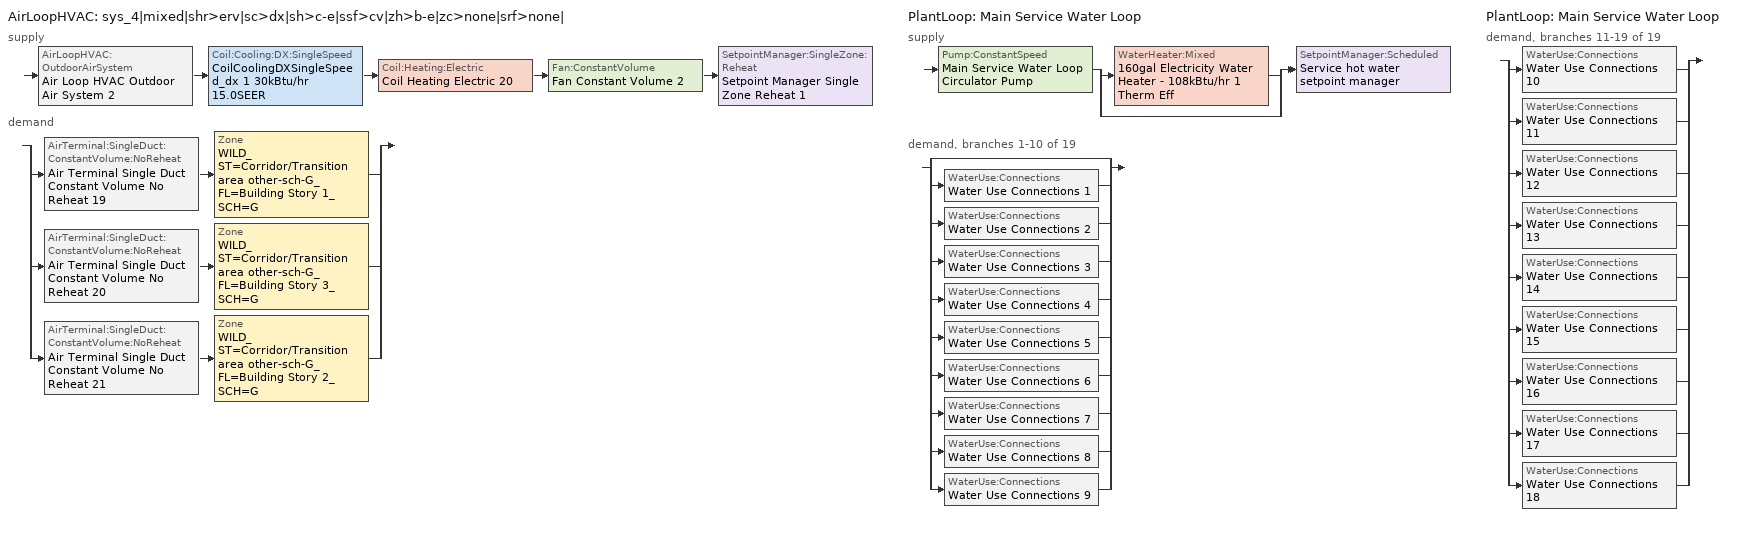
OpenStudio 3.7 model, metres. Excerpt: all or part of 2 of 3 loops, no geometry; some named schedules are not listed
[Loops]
AirLoopHVAC 'sys_4|mixed|shr>erv|sc>dx|sh>c-e|ssf>cv|zh>b-e|zc>none|srf>none|'
 supply: AirLoopHVAC:OutdoorAirSystem 'Air Loop HVAC Outdoor Air System 2' > Coil:Cooling:DX:SingleSpeed 'CoilCoolingDXSingleSpeed_dx 1 30kBtu/hr 15.0SEER' > Coil:Heating:Electric 'Coil Heating Electric 20' > Fan:ConstantVolume 'Fan Constant Volume 2' > SetpointManager:SingleZone:Reheat 'Setpoint Manager Single Zone Reheat 1'
 demand: split
  | AirTerminal:SingleDuct:ConstantVolume:NoReheat 'Air Terminal Single Duct Constant Volume No Reheat 19' > Zone 'WILD_ST=Corridor/Transition area other-sch-G_FL=Building Story 1_SCH=G'
  | AirTerminal:SingleDuct:ConstantVolume:NoReheat 'Air Terminal Single Duct Constant Volume No Reheat 20' > Zone 'WILD_ST=Corridor/Transition area other-sch-G_FL=Building Story 3_SCH=G'
  | AirTerminal:SingleDuct:ConstantVolume:NoReheat 'Air Terminal Single Duct Constant Volume No Reheat 21' > Zone 'WILD_ST=Corridor/Transition area other-sch-G_FL=Building Story 2_SCH=G'
PlantLoop 'Main Service Water Loop'
 supply: Pump:ConstantSpeed 'Main Service Water Loop Circulator Pump' > split
  | WaterHeater:Mixed '160gal Electricity Water Heater - 108kBtu/hr 1 Therm Eff'
  | bypass
  join > SetpointManager:Scheduled 'Service hot water setpoint manager'
 demand, branches 1-10 of 19: split
  | bypass
  | WaterUse:Connections 'Water Use Connections 1'
  | WaterUse:Connections 'Water Use Connections 2'
  | WaterUse:Connections 'Water Use Connections 3'
  | WaterUse:Connections 'Water Use Connections 4'
  | WaterUse:Connections 'Water Use Connections 5'
  | WaterUse:Connections 'Water Use Connections 6'
  | WaterUse:Connections 'Water Use Connections 7'
  | WaterUse:Connections 'Water Use Connections 8'
  | WaterUse:Connections 'Water Use Connections 9'
PlantLoop 'Main Service Water Loop'
 demand, branches 11-19 of 19: split
  | WaterUse:Connections 'Water Use Connections 10'
  | WaterUse:Connections 'Water Use Connections 11'
  | WaterUse:Connections 'Water Use Connections 12'
  | WaterUse:Connections 'Water Use Connections 13'
  | WaterUse:Connections 'Water Use Connections 14'
  | WaterUse:Connections 'Water Use Connections 15'
  | WaterUse:Connections 'Water Use Connections 16'
  | WaterUse:Connections 'Water Use Connections 17'
  | WaterUse:Connections 'Water Use Connections 18'
[Sizing:Zone] Zone Cooling Design Supply Air Temperature Input Method=TemperatureDifference; Zone Cooling Design Supply Air Temperature {C}=14; Zone Cooling Design Supply Air Temperature Difference {deltaC}=11; Zone Heating Design Supply Air Temperature Input Method=TemperatureDifference; Zone Heating Design Supply Air Temperature {C}=40; Zone Heating Design Supply Air Temperature Difference {deltaC}=21; Zone Cooling Design Supply Air Humidity Ratio {kg-H2O/kg-air}=0.0085; Zone Heating Design Supply Air Humidity Ratio {kg-H2O/kg-air}=0.008; Zone Heating Sizing Factor=1.3; Zone Cooling Sizing Factor=1.1; Cooling Design Air Flow Method=DesignDay; Heating Design Air Flow Method=DesignDay; Account for Dedicated Outdoor Air System=No; Dedicated Outdoor Air System Control Strategy=NeutralSupplyAir; Dedicated Outdoor Air Low Setpoint Temperature for Design {C}=autosize; Dedicated Outdoor Air High Setpoint Temperature for Design {C}=autosize; Zone Load Sizing Method=Sensible Load Only No Latent Load; Zone Latent Cooling Design Supply Air Humidity Ratio Input Method=HumidityRatioDifference; Zone Cooling Design Supply Air Humidity Ratio Difference {kgWater/kgDryAir}=0.005; Zone Latent Heating Design Supply Air Humidity Ratio Input Method=HumidityRatioDifference; Zone Humidification Design Supply Air Humidity Ratio Difference {kgWater/kgDryAir}=0.005
WILD_ST=Corridor/Transition area other-sch-G_FL=Building Story 1_SCH=G; WILD_ST=Corridor/Transition area other-sch-G_FL=Building Story 3_SCH=G; WILD_ST=Corridor/Transition area other-sch-G_FL=Building Story 2_SCH=G
[Zone equipment]
WILD_ST=Corridor/Transition area other-sch-G_FL=Building Story 1_SCH=G: Zone HVAC Baseboard Convective Electric 19, Air Terminal Single Duct Constant Volume No Reheat 19
WILD_ST=Corridor/Transition area other-sch-G_FL=Building Story 3_SCH=G: Zone HVAC Baseboard Convective Electric 20, Air Terminal Single Duct Constant Volume No Reheat 20
WILD_ST=Corridor/Transition area other-sch-G_FL=Building Story 2_SCH=G: Zone HVAC Baseboard Convective Electric 21, Air Terminal Single Duct Constant Volume No Reheat 21
[AirLoopHVAC]
sys_4|mixed|shr>erv|sc>dx|sh>c-e|ssf>cv|zh>b-e|zc>none|srf>none|: Availability Schedule=sys_4|mixed|shr>none|sc>dx|sh>c-e|ssf>cv|zh>b-e|zc>none|srf>none| Occ Sch; Design Supply Air Flow Rate {m3/s}=autosize; Design Return Air Flow Fraction of Supply Air Flow=1
[Sizing:System]
sys_4|mixed|shr>erv|sc>dx|sh>c-e|ssf>cv|zh>b-e|zc>none|srf>none|: Type of Load to Size On=Sensible; Design Outdoor Air Flow Rate {m3/s}=Autosize; Central Heating Maximum System Air Flow Ratio=1; Preheat Design Temperature {C}=7; Preheat Design Humidity Ratio {kg-H2O/kg-Air}=0.008; Precool Design Temperature {C}=13; Precool Design Humidity Ratio {kg-H2O/kg-Air}=0.008; Central Cooling Design Supply Air Temperature {C}=13; Central Heating Design Supply Air Temperature {C}=43; Sizing Option=NonCoincident; 100% Outdoor Air in Cooling=No; 100% Outdoor Air in Heating=No; Central Cooling Design Supply Air Humidity Ratio {kg-H2O/kg-Air}=0.0085; Central Heating Design Supply Air Humidity Ratio {kg-H2O/kg-Air}=0.008; Cooling Design Air Flow Method=DesignDay; Cooling Design Air Flow Rate {m3/s}=0; Heating Design Air Flow Method=DesignDay; Heating Design Air Flow Rate {m3/s}=0; System Outdoor Air Method=ZoneSum; Zone Maximum Outdoor Air Fraction=1; Cooling Supply Air Flow Rate Per Floor Area {m3/s-m2}=0.00996765; Cooling Fraction of Autosized Cooling Supply Air Flow Rate=1; Cooling Supply Air Flow Rate Per Unit Cooling Capacity {m3/s-W}=3.94755e-05; Heating Supply Air Flow Rate Per Floor Area {m3/s-m2}=0.00996765; Heating Fraction of Autosized Heating Supply Air Flow Rate=1; Heating Fraction of Autosized Cooling Supply Air Flow Rate=1; Heating Supply Air Flow Rate Per Unit Heating Capacity {m3/s-W}=3.15882e-05; Cooling Design Capacity Method=CoolingDesignCapacity; Cooling Design Capacity {W}=autosize; Cooling Design Capacity Per Floor Area {W/m2}=234.7; Fraction of Autosized Cooling Design Capacity=1; Heating Design Capacity Method=HeatingDesignCapacity; Heating Design Capacity {W}=autosize; Heating Design Capacity Per Floor Area {W/m2}=157; Fraction of Autosized Heating Design Capacity=1; Central Cooling Capacity Control Method=OnOff; Occupant Diversity=autosize
[Fan:ConstantVolume]
Fan Constant Volume 2: Availability Schedule=Always On Discrete; Fan Total Efficiency=0.39975; Pressure Rise {Pa}=640; Maximum Flow Rate {m3/s}=AutoSize; Motor Efficiency=0.615
[Coil:Heating:Electric]
Coil Heating Electric 20: Availability Schedule=Always On Discrete
[Coil:Cooling:DX:SingleSpeed]
CoilCoolingDXSingleSpeed_dx 1 30kBtu/hr 15.0SEER: Availability Schedule=Always On Discrete; Rated Total Cooling Capacity {W}=autosize; Rated Sensible Heat Ratio=autosize; Rated COP {W/W}=4.31058; Rated Air Flow Rate {m3/s}=autosize; Rated Evaporator Fan Power Per Volume Flow Rate 2017 {W/(m3/s)}=773.3; Rated Evaporator Fan Power Per Volume Flow Rate 2023 {W/(m3/s)}=934.4; Total Cooling Capacity Function of Temperature Curve=DXCOOL-NECB2011-REF-CAPFT; Total Cooling Capacity Function of Flow Fraction Curve=DXCOOL-NECB2011-REF-CAPFFLOW; Energy Input Ratio Function of Temperature Curve=DXCOOL-NECB2011-REF-COOLEIRFT; Energy Input Ratio Function of Flow Fraction Curve=DXCOOL-NECB2011-REF-COOLEIRFFLOW; Part Load Fraction Correlation Curve=DXCOOL-NECB2011-REF-COOLPLFFPLR; Minimum Outdoor Dry-Bulb Temperature for Compressor Operation {C}=-25; Nominal Time for Condensate Removal to Begin {s}=0; Ratio of Initial Moisture Evaporation Rate and Steady State Latent Capacity=0; Maximum Cycling Rate {cycles/hr}=0; Latent Capacity Time Constant {s}=0; Condenser Type=AirCooled; Evaporative Condenser Effectiveness=0.9; Evaporative Condenser Air Flow Rate {m3/s}=autosize; Evaporative Condenser Pump Rated Power Consumption {W}=autosize; Crankcase Heater Capacity {W}=0; Maximum Outdoor Dry-Bulb Temperature for Crankcase Heater Operation {C}=10; Basin Heater Capacity {W/K}=0; Basin Heater Setpoint Temperature {C}=2
[Controller:OutdoorAir]
Controller Outdoor Air 2: Minimum Outdoor Air Flow Rate {m3/s}=autosize; Maximum Outdoor Air Flow Rate {m3/s}=Autosize; Economizer Control Type=NoEconomizer; Economizer Control Action Type=ModulateFlow; Economizer Maximum Limit Dry-Bulb Temperature {C}=28; Economizer Maximum Limit Enthalpy {J/kg}=64000; Economizer Minimum Limit Dry-Bulb Temperature {C}=-100; Lockout Type=NoLockout; Minimum Limit Type=FixedMinimum; Minimum Outdoor Air Schedule=sys_4|mixed|shr>none|sc>dx|sh>c-e|ssf>cv|zh>b-e|zc>none|srf>none| Occ Sch; Controller Mechanical Ventilation=Controller Mechanical Ventilation 2; High Humidity Control=No; Heat Recovery Bypass Control Type=BypassWhenOAFlowGreaterThanMinimum; Economizer Operation Staging=InterlockedWithMechanicalCooling
[Controller:MechanicalVentilation]
Controller Mechanical Ventilation 2: Availability Schedule=Always On Discrete; System Outdoor Air Method=ZoneSum
[AirLoopHVAC:OutdoorAirSystem]
Air Loop HVAC Outdoor Air System 2: Controller=Controller Outdoor Air 2
[SetpointManager:Scheduled]
Service hot water setpoint manager: Control Variable=Temperature; Schedule=Service Water Loop Temp - 140F; Setpoint Node or NodeList=Main Service Water Loop Supply Outlet Node
[ZoneHVAC:Baseboard:Convective:Electric] Availability Schedule=Always On Discrete; Nominal Capacity {W}=autosize; Efficiency=1
Zone HVAC Baseboard Convective Electric 19; Zone HVAC Baseboard Convective Electric 20; Zone HVAC Baseboard Convective Electric 21
[AirTerminal:SingleDuct:ConstantVolume:NoReheat] Availability Schedule=Always On Discrete; Maximum Air Flow Rate {m3/s}=AutoSize
Air Terminal Single Duct Constant Volume No Reheat 19; Air Terminal Single Duct Constant Volume No Reheat 20; Air Terminal Single Duct Constant Volume No Reheat 21
[SetpointManager:SingleZone:Reheat]
Setpoint Manager Single Zone Reheat 1: Minimum Supply Air Temperature {C}=13; Maximum Supply Air Temperature {C}=43; Control Zone=WILD_ST=Corridor/Transition area other-sch-G_FL=Building Story 1_SCH=G; Setpoint Node or NodeList=sys_4|mixed|shr>erv|sc>dx|sh>c-e|ssf>cv|zh>b-e|zc>none|srf>none| Supply Outlet Node
[PlantLoop]
Main Service Water Loop: Glycol Concentration=0; Maximum Loop Temperature {C}=60; Minimum Loop Temperature {C}=10; Plant Loop Volume {m3}=Autocalculate; Load Distribution Scheme=Optimal
[Sizing:Plant]
Main Service Water Loop: Loop Type=Heating; Design Loop Exit Temperature {C}=60; Loop Design Temperature Difference {deltaC}=5; Sizing Option=NonCoincident; Zone Timesteps in Averaging Window=1; Coincident Sizing Factor Mode=None
[Pump:ConstantSpeed]
Main Service Water Loop Circulator Pump: Rated Flow Rate {m3/s}=autosize; Rated Pump Head {Pa}=71655.7; Rated Power Consumption {W}=autosize; Motor Efficiency=0.7; Fraction of Motor Inefficiencies to Fluid Stream=0; Pump Control Type=Intermittent; Design Power Sizing Method=PowerPerFlowPerPressure; Design Electric Power per Unit Flow Rate {W/(m3/s)}=348701.1; Design Shaft Power per Unit Flow Rate per Unit Head {W-s/m3-Pa}=1.28205
[WaterHeater:Mixed]
160gal Electricity Water Heater - 108kBtu/hr 1 Therm Eff: Tank Volume {m3}=0.607451; Setpoint Temperature Schedule=Service Water Loop Temp - 140F; Deadband Temperature Difference {deltaC}=2; Maximum Temperature Limit {C}=60; Heater Control Type=Cycle; Heater Maximum Capacity {W}=31739.3; Heater Fuel Type=Electricity; Heater Thermal Efficiency=1; Off Cycle Parasitic Fuel Consumption Rate {W}=69.4854; Off Cycle Parasitic Fuel Type=Electricity; Off Cycle Parasitic Heat Fraction to Tank=0.8; On Cycle Parasitic Fuel Consumption Rate {W}=69.4854; On Cycle Parasitic Fuel Type=Electricity; On Cycle Parasitic Heat Fraction to Tank=0; Ambient Temperature Indicator=Schedule; Ambient Temperature Schedule=Water Heater Ambient Temp Schedule 70.0F; Off Cycle Loss Coefficient to Ambient Temperature {W/K}=0.0120406; On Cycle Loss Coefficient to Ambient Temperature {W/K}=0.0120406; Use Side Effectiveness=1; Source Side Effectiveness=1; Use Side Design Flow Rate {m3/s}=autosize; Source Side Design Flow Rate {m3/s}=autosize; Indirect Water Heating Recovery Time {hr}=1.5; Source Side Flow Control Mode=IndirectHeatPrimarySetpoint
[WaterHeater:Sizing]
160gal Electricity Water Heater - 108kBtu/hr 1 Therm Eff: Design Mode=PeakDraw; Time Storage Can Meet Peak Draw {hr}=0.538503; Time for Tank Recovery {hr}=0; Nominal Tank Volume for Autosizing Plant Connections {m3}=1
[WaterUse:Connections] Drain Water Heat Exchanger Type=None; Drain Water Heat Exchanger Destination=Plant
Name | Water Use Equipment Name 1
Water Use Connections 1 | G n1 apartment Service Water Use 0.15gal/min
Water Use Connections 2 | G ne apartment Service Water Use 0.15gal/min
Water Use Connections 3 | G nw apartment Service Water Use 0.15gal/min
Water Use Connections 4 | G s1 apartment Service Water Use 0.15gal/min
Water Use Connections 5 | G sw apartment Service Water Use 0.15gal/min
Water Use Connections 6 | M n1 apartment Service Water Use 0.15gal/min
Water Use Connections 7 | M ne apartment Service Water Use 0.15gal/min
Water Use Connections 8 | M nw apartment Service Water Use 0.15gal/min
Water Use Connections 9 | M s1 apartment Service Water Use 0.15gal/min
Water Use Connections 10 | M se apartment Service Water Use 0.15gal/min
Water Use Connections 11 | M sw apartment Service Water Use 0.15gal/min
Water Use Connections 12 | Office Service Water Use 0.15gal/min
Water Use Connections 13 | T n1 apartment Service Water Use 0.15gal/min
Water Use Connections 14 | T ne apartment Service Water Use 0.15gal/min
Water Use Connections 15 | T nw apartment Service Water Use 0.15gal/min
Water Use Connections 16 | T s1 apartment Service Water Use 0.15gal/min
Water Use Connections 17 | T se apartment Service Water Use 0.15gal/min
Water Use Connections 18 | T sw apartment Service Water Use 0.15gal/min
[WaterUse:Equipment:Definition] Peak Flow Rate {m3/s}=9.37425e-06
Name | Target Temperature Schedule | Sensible Fraction Schedule | Latent Fraction Schedule
G n1 apartment Service Water Use Def 0.15gal/min | Schedule Ruleset 5 | Schedule Ruleset 3 | Schedule Ruleset 4
G ne apartment Service Water Use Def 0.15gal/min | Schedule Ruleset 8 | Schedule Ruleset 6 | Schedule Ruleset 7
G nw apartment Service Water Use Def 0.15gal/min | Schedule Ruleset 11 | Schedule Ruleset 9 | Schedule Ruleset 10
G s1 apartment Service Water Use Def 0.15gal/min | Schedule Ruleset 14 | Schedule Ruleset 12 | Schedule Ruleset 13
G sw apartment Service Water Use Def 0.15gal/min | Schedule Ruleset 17 | Schedule Ruleset 15 | Schedule Ruleset 16
M n1 apartment Service Water Use Def 0.15gal/min | Schedule Ruleset 20 | Schedule Ruleset 18 | Schedule Ruleset 19
M ne apartment Service Water Use Def 0.15gal/min | Schedule Ruleset 23 | Schedule Ruleset 21 | Schedule Ruleset 22
M nw apartment Service Water Use Def 0.15gal/min | Schedule Ruleset 26 | Schedule Ruleset 24 | Schedule Ruleset 25
M s1 apartment Service Water Use Def 0.15gal/min | Schedule Ruleset 29 | Schedule Ruleset 27 | Schedule Ruleset 28
M se apartment Service Water Use Def 0.15gal/min | Schedule Ruleset 32 | Schedule Ruleset 30 | Schedule Ruleset 31
M sw apartment Service Water Use Def 0.15gal/min | Schedule Ruleset 35 | Schedule Ruleset 33 | Schedule Ruleset 34
Office Service Water Use Def 0.15gal/min | Schedule Ruleset 38 | Schedule Ruleset 36 | Schedule Ruleset 37
T n1 apartment Service Water Use Def 0.15gal/min | Schedule Ruleset 41 | Schedule Ruleset 39 | Schedule Ruleset 40
T ne apartment Service Water Use Def 0.15gal/min | Schedule Ruleset 44 | Schedule Ruleset 42 | Schedule Ruleset 43
T nw apartment Service Water Use Def 0.15gal/min | Schedule Ruleset 47 | Schedule Ruleset 45 | Schedule Ruleset 46
T s1 apartment Service Water Use Def 0.15gal/min | Schedule Ruleset 50 | Schedule Ruleset 48 | Schedule Ruleset 49
T se apartment Service Water Use Def 0.15gal/min | Schedule Ruleset 53 | Schedule Ruleset 51 | Schedule Ruleset 52
T sw apartment Service Water Use Def 0.15gal/min | Schedule Ruleset 56 | Schedule Ruleset 54 | Schedule Ruleset 55
[WaterUse:Equipment] Flow Rate Fraction Schedule=NECB-G-Service Water Heating
Name | Water Use Equipment Definition | Space
G n1 apartment Service Water Use 0.15gal/min | G n1 apartment Service Water Use Def 0.15gal/min | G N1 Apartment
G ne apartment Service Water Use 0.15gal/min | G ne apartment Service Water Use Def 0.15gal/min | G NE Apartment
G nw apartment Service Water Use 0.15gal/min | G nw apartment Service Water Use Def 0.15gal/min | G NW Apartment
G s1 apartment Service Water Use 0.15gal/min | G s1 apartment Service Water Use Def 0.15gal/min | G S1 Apartment
G sw apartment Service Water Use 0.15gal/min | G sw apartment Service Water Use Def 0.15gal/min | G SW Apartment
M n1 apartment Service Water Use 0.15gal/min | M n1 apartment Service Water Use Def 0.15gal/min | M N1 Apartment
M ne apartment Service Water Use 0.15gal/min | M ne apartment Service Water Use Def 0.15gal/min | M NE Apartment
M nw apartment Service Water Use 0.15gal/min | M nw apartment Service Water Use Def 0.15gal/min | M NW Apartment
M s1 apartment Service Water Use 0.15gal/min | M s1 apartment Service Water Use Def 0.15gal/min | M S1 Apartment
M se apartment Service Water Use 0.15gal/min | M se apartment Service Water Use Def 0.15gal/min | M SE Apartment
M sw apartment Service Water Use 0.15gal/min | M sw apartment Service Water Use Def 0.15gal/min | M SW Apartment
Office Service Water Use 0.15gal/min | Office Service Water Use Def 0.15gal/min | Office
T n1 apartment Service Water Use 0.15gal/min | T n1 apartment Service Water Use Def 0.15gal/min | T N1 Apartment
T ne apartment Service Water Use 0.15gal/min | T ne apartment Service Water Use Def 0.15gal/min | T NE Apartment
T nw apartment Service Water Use 0.15gal/min | T nw apartment Service Water Use Def 0.15gal/min | T NW Apartment
T s1 apartment Service Water Use 0.15gal/min | T s1 apartment Service Water Use Def 0.15gal/min | T S1 Apartment
T se apartment Service Water Use 0.15gal/min | T se apartment Service Water Use Def 0.15gal/min | T SE Apartment
T sw apartment Service Water Use 0.15gal/min | T sw apartment Service Water Use Def 0.15gal/min | T SW Apartment
[Schedule:Day]
Service Water Loop Temp - 140F Default: 24, 0, 60
Water Heater Ambient Temp Schedule 70.0F Default: 24, 0, 21.1111
NECB-G-Service Water Heating Default: 1, 0, 0.1, 6, 0, 0.05, 7, 0, 0.2, 8, 0, 0.8, 9, 0, 0.7, 10, 0, 0.5, 11, 0, 0.4, 14, 0, 0.2, 15, 0, 0.3, 17, 0, 0.5, 19, 0, 0.7, 21, 0, 0.4, 23, 0, 0.2, 24, 0, 0.1
sys_4|mixed|shr>none|sc>dx|sh>c-e|ssf>cv|zh>b-e|zc>none|srf>none| Occ Sch Default; sys_4|mixed|shr>none|sc>dx|sh>c-e|ssf>cv|zh>b-e|zc>none|srf>none| Occ Sch Winter Design Day; sys_4|mixed|shr>none|sc>dx|sh>c-e|ssf>cv|zh>b-e|zc>none|srf>none| Occ Sch Summer Design Day: 24, 0, 1
[Schedule:Ruleset]
Service Water Loop Temp - 140F: Default Day Schedule=Service Water Loop Temp - 140F Default
Water Heater Ambient Temp Schedule 70.0F: Default Day Schedule=Water Heater Ambient Temp Schedule 70.0F Default
Schedule Ruleset 3: Default Day Schedule=Schedule Day 8
Schedule Ruleset 4: Default Day Schedule=Schedule Day 9
Schedule Ruleset 5: Default Day Schedule=Schedule Day 10
NECB-G-Service Water Heating: Default Day Schedule=NECB-G-Service Water Heating Default
Schedule Ruleset 6: Default Day Schedule=Schedule Day 11
Schedule Ruleset 7: Default Day Schedule=Schedule Day 12
Schedule Ruleset 8: Default Day Schedule=Schedule Day 13
Schedule Ruleset 9: Default Day Schedule=Schedule Day 14
Schedule Ruleset 10: Default Day Schedule=Schedule Day 15
Schedule Ruleset 11: Default Day Schedule=Schedule Day 16
Schedule Ruleset 12: Default Day Schedule=Schedule Day 17
Schedule Ruleset 13: Default Day Schedule=Schedule Day 18
Schedule Ruleset 14: Default Day Schedule=Schedule Day 19
Schedule Ruleset 15: Default Day Schedule=Schedule Day 20
Schedule Ruleset 16: Default Day Schedule=Schedule Day 21
Schedule Ruleset 17: Default Day Schedule=Schedule Day 22
Schedule Ruleset 18: Default Day Schedule=Schedule Day 23
Schedule Ruleset 19: Default Day Schedule=Schedule Day 24
Schedule Ruleset 20: Default Day Schedule=Schedule Day 25
Schedule Ruleset 21: Default Day Schedule=Schedule Day 26
Schedule Ruleset 22: Default Day Schedule=Schedule Day 27
Schedule Ruleset 23: Default Day Schedule=Schedule Day 28
Schedule Ruleset 24: Default Day Schedule=Schedule Day 29
Schedule Ruleset 25: Default Day Schedule=Schedule Day 30
Schedule Ruleset 26: Default Day Schedule=Schedule Day 31
Schedule Ruleset 27: Default Day Schedule=Schedule Day 32
Schedule Ruleset 28: Default Day Schedule=Schedule Day 33
Schedule Ruleset 29: Default Day Schedule=Schedule Day 34
Schedule Ruleset 30: Default Day Schedule=Schedule Day 35
Schedule Ruleset 31: Default Day Schedule=Schedule Day 36
Schedule Ruleset 32: Default Day Schedule=Schedule Day 37
Schedule Ruleset 33: Default Day Schedule=Schedule Day 38
Schedule Ruleset 34: Default Day Schedule=Schedule Day 39
Schedule Ruleset 35: Default Day Schedule=Schedule Day 40
Schedule Ruleset 36: Default Day Schedule=Schedule Day 41
Schedule Ruleset 37: Default Day Schedule=Schedule Day 42
Schedule Ruleset 38: Default Day Schedule=Schedule Day 43
Schedule Ruleset 39: Default Day Schedule=Schedule Day 44
Schedule Ruleset 40: Default Day Schedule=Schedule Day 45
Schedule Ruleset 41: Default Day Schedule=Schedule Day 46
Schedule Ruleset 42: Default Day Schedule=Schedule Day 47
Schedule Ruleset 43: Default Day Schedule=Schedule Day 48
Schedule Ruleset 44: Default Day Schedule=Schedule Day 49
Schedule Ruleset 45: Default Day Schedule=Schedule Day 50
Schedule Ruleset 46: Default Day Schedule=Schedule Day 51
Schedule Ruleset 47: Default Day Schedule=Schedule Day 52
Schedule Ruleset 48: Default Day Schedule=Schedule Day 53
Schedule Ruleset 49: Default Day Schedule=Schedule Day 54
Schedule Ruleset 50: Default Day Schedule=Schedule Day 55
Schedule Ruleset 51: Default Day Schedule=Schedule Day 56
Schedule Ruleset 52: Default Day Schedule=Schedule Day 57
Schedule Ruleset 53: Default Day Schedule=Schedule Day 58
Schedule Ruleset 56: Default Day Schedule=Schedule Day 61
sys_4|mixed|shr>none|sc>dx|sh>c-e|ssf>cv|zh>b-e|zc>none|srf>none| Occ Sch: Default Day Schedule=sys_4|mixed|shr>none|sc>dx|sh>c-e|ssf>cv|zh>b-e|zc>none|srf>none| Occ Sch Default; Summer Design Day Schedule=sys_4|mixed|shr>none|sc>dx|sh>c-e|ssf>cv|zh>b-e|zc>none|srf>none| Occ Sch Summer Design Day; Winter Design Day Schedule=sys_4|mixed|shr>none|sc>dx|sh>c-e|ssf>cv|zh>b-e|zc>none|srf>none| Occ Sch Winter Design Day
[Schedule:Rule] Schedule Ruleset=NECB-G-Service Water Heating; Date Specification Type=DateRange; Start Month=1; Start Day=1; End Month=12; End Day=31
Name | Rule Order | Day Schedule | Apply Monday | Apply Tuesday | Apply Wednesday | Apply Thursday | Apply Friday | Apply Saturday | Apply Sunday
Schedule Rule 17 | 2 | NECB-G-Service Water Heating Default|Wkdy Day | Yes | Yes | Yes | Yes | Yes
Schedule Rule 18 | 1 | NECB-G-Service Water Heating Sat Day |  |  |  |  |  | Yes
Schedule Rule 19 | 0 | NECB-G-Service Water Heating Sun|Hol Day |  |  |  |  |  |  | Yes
[Schedule:Constant]
Always On Discrete: Value=1
[Curve:Biquadratic] Minimum Value of x=13; Maximum Value of x=24; Minimum Value of y=24; Maximum Value of y=46
Name | Coefficient1 Constant | Coefficient2 x | Coefficient3 x**2 | Coefficient4 y | Coefficient5 y**2 | Coefficient6 x*y
DXCOOL-NECB2011-REF-CAPFT | 0.867905 | 0.0142459 | 0.00055436 | -0.0075575 | 3.3e-05 | -0.0001918
DXCOOL-NECB2011-REF-COOLEIRFT | 0.114171 | 0.0281822 | -0.0004199 | 0.0214108 | 0.000161028 | -0.000679104
[Curve:Quadratic] Minimum Value of x=0.5; Maximum Value of x=1.5
Name | Coefficient1 Constant | Coefficient2 x | Coefficient3 x**2
DXCOOL-NECB2011-REF-CAPFFLOW | 0.8 | 0.2 | 0
DXCOOL-NECB2011-REF-COOLEIRFFLOW | 1.1552 | -0.1808 | 0.0256
[Curve:Cubic]
DXCOOL-NECB2011-REF-COOLPLFFPLR: Coefficient1 Constant=0.0277; Coefficient2 x=4.9151; Coefficient3 x**2=-8.184; Coefficient4 x**3=4.2702; Minimum Value of x=0.7; Maximum Value of x=1
